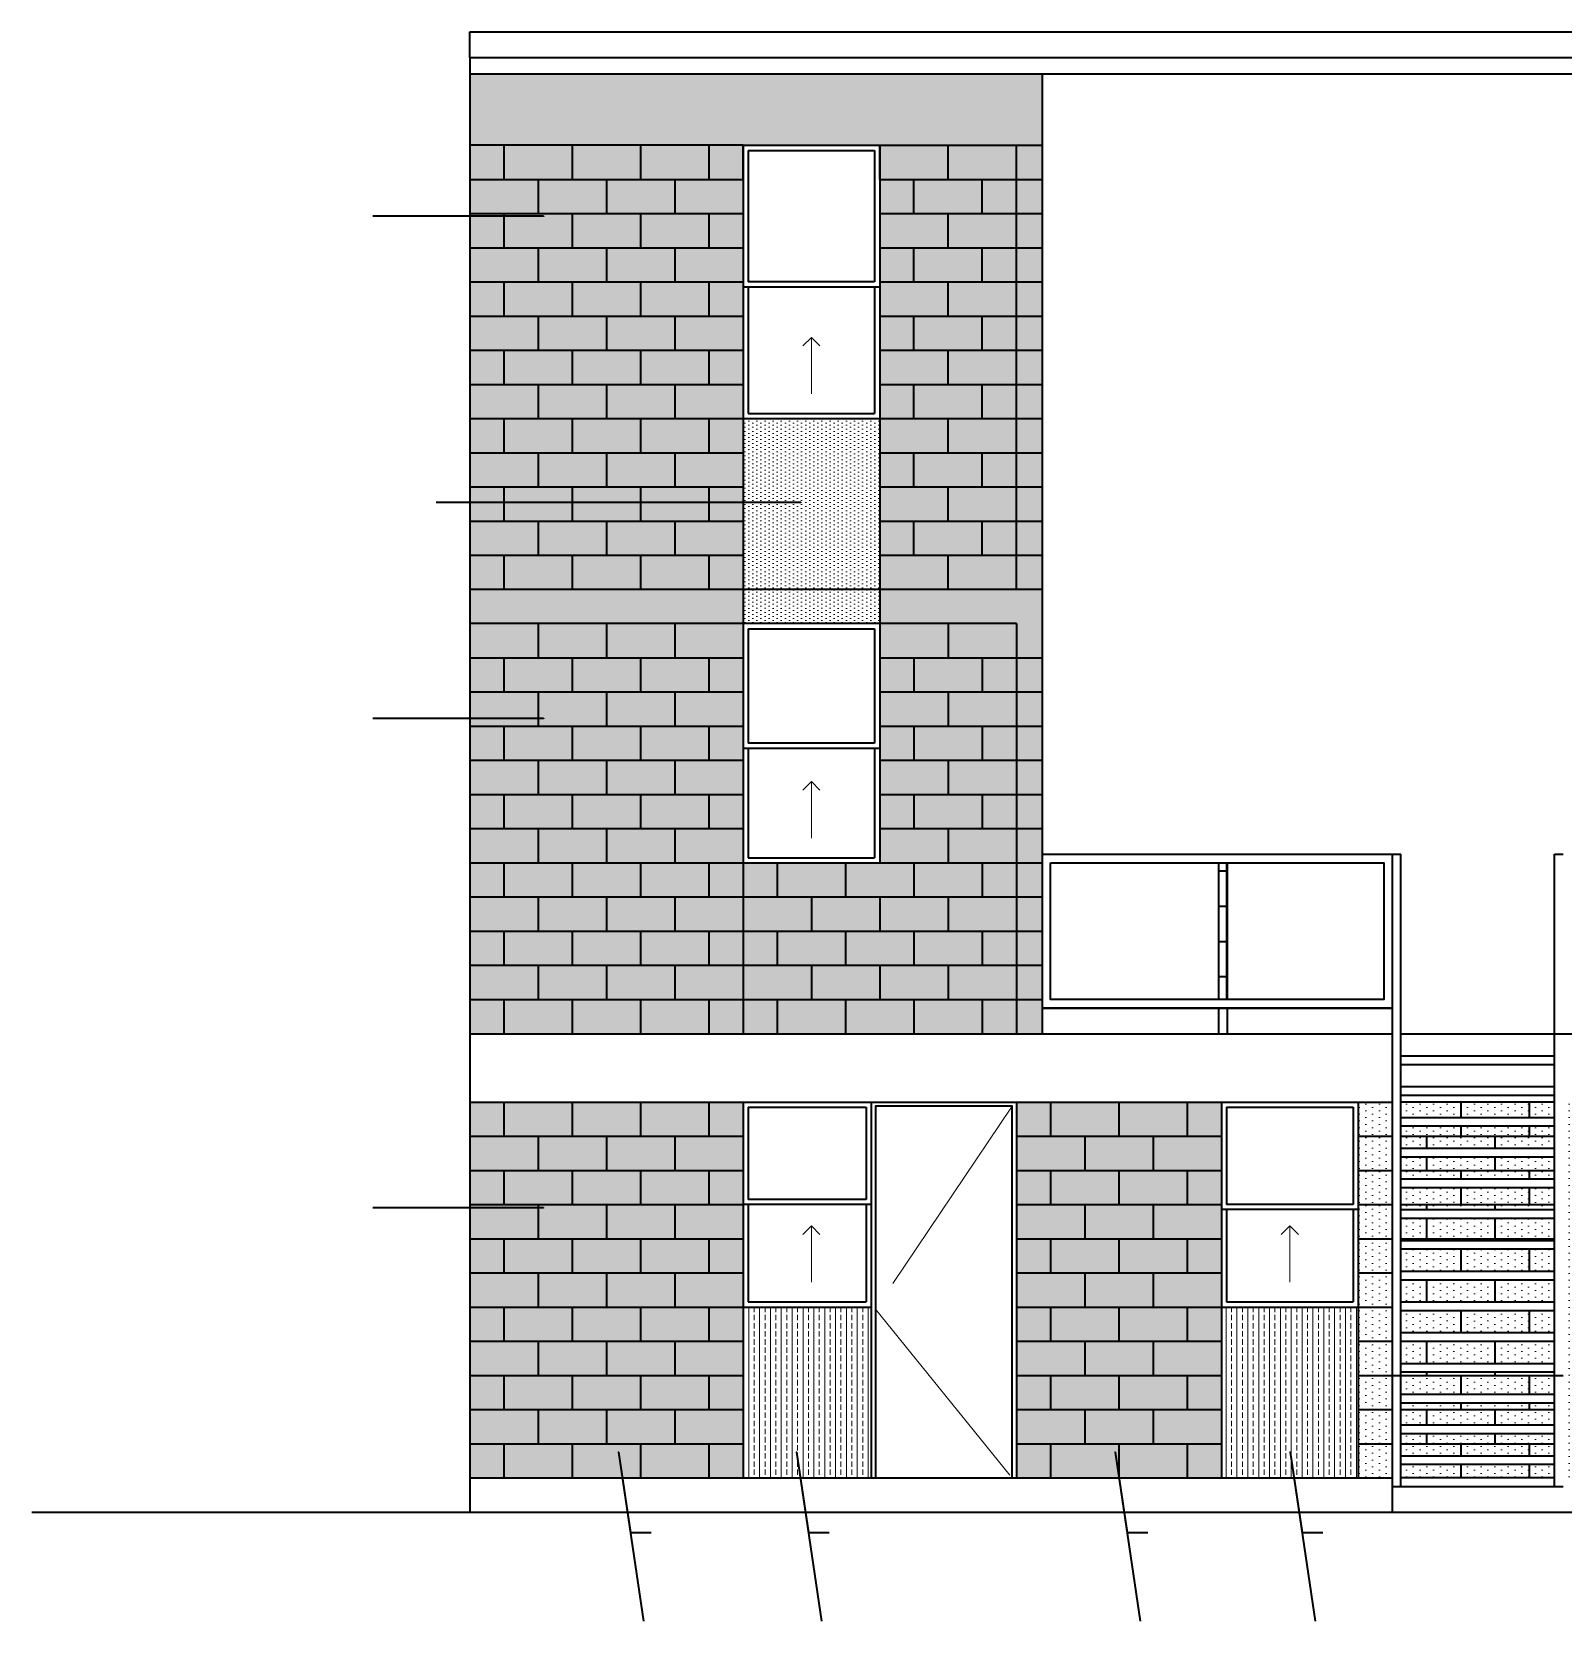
# Model space of a CAD drawing. Header units: metres. Extents: x -255 to -21, y -639 to -244.
# Drawn here: x -46.11 to -37.14, y -287.84 to -278.54 of the extents above; entities that cross this region are included whole.
import ezdxf

# ---------------------------------------------------------------- set-up
doc = ezdxf.new("R2010")
doc.units = ezdxf.units.M
doc.header["$LTSCALE"] = 5
doc.header["$MEASUREMENT"] = 0
doc.linetypes.add('HIDDEN', pattern=[0.375, 0.25, -0.125])
doc.layers.get('0').update_dxf_attribs({"color": 30})
for name, color, linetype, lineweight in [('A-ANNO-NOTE', 7, 'Continuous', 35), ('A-ELEV-MBE1', 7, 'Continuous', 35), ('A-ELEV-MBE2', 4, 'Continuous', 25), ('A-ELEV-OVHD', 3, 'HIDDEN', 18), ('A-ELEV-PATT', 8, 'Continuous', 18), ('A-SECT-MCUT', 7, 'Continuous', 35)]:
    doc.layers.add(name, color=color, linetype=linetype, lineweight=lineweight)
doc.styles.add('E-ROMANS', font='romans.shx', dxfattribs={"width": 0.8})
doc.dimstyles.new('E-0200_TICK_12', dxfattribs={"dimscale": 0.001, "dimtxt": 240, "dimasz": 240, "dimexe": 120, "dimexo": 80, "dimgap": 120, "dimtad": 0, "dimzin": 0, "dimdsep": 46, "dimtxsty": 'E-ROMANS', "dimblk": 'OBLIQUE', "dimcen": 120, "dimclrd": 256, "dimclre": 256, "dimclrt": 256, "dimadec": 0, "dimazin": 0, "dimtfac": 1, "dimtmove": 1, "dimatfit": 3, "dimldrblk": 'OPEN90', "dimfxl": 1, "dimtfill": 1, "dimtolj": 1, "dimtzin": 0, "dimlwd": -1, "dimarcsym": 0})
pattern_1 = [(90, (0, 0), (-0.0396875, 0.01984375), [0, -0.0396875])]
pattern_2 = [(90, (0, 0), (-0.0635, 4e-18), []), (90, (-0.03175, 2e-18), (-0.0635, 4e-18), [0.03175, -0.015875])]

# ---------------------------------------------------------------- blocks, each defined once
blk = doc.blocks.new('_Oblique')
at = {"color": 0, "linetype": 'ByBlock', "lineweight": -2}
blk.add_line((-0.5, -0.5), (0.5, 0.5), dxfattribs=at)

msp = doc.modelspace()

# ---------------------------------------------------------------- hatches: boundary and pattern name
at = {"layer": 'A-ELEV-MBE1'}
h = msp.add_hatch(dxfattribs=at)
h.set_pattern_fill('GRATE', color=256, scale=0.065, angle=90, style=0)
h.set_pattern_definition([(90, (29.24899, 15.17211), (-0.05159375, 3e-18), []), (180, (29.24899, 15.1721), (-3e-17, -0.206375), [])])
h.paths.add_polyline_path([(-40.1433, -283.4055), (-40.1433, -284.2055), (-39.1107, -284.2055), (-39.1107, -283.4055)])
h.paths.add_polyline_path([(-40.1433, -283.4055), (-40.1433, -284.2055), (-39.1607, -284.2055), (-39.1607, -283.4055)], flags=17)
at = {"layer": 'A-ELEV-PATT'}
h = msp.add_hatch(dxfattribs=at)
h.set_pattern_fill('DOTS,_O', color=256, scale=0.025, angle=90)
h.set_pattern_definition(pattern_1)
h.paths.add_polyline_path([(-40.1933, -278.7898), (-43.5433, -278.7898), (-43.5433, -284.4056), (-40.1933, -284.4056)])
h.paths.add_polyline_path([(-41.9433, -279.2056), (-41.1433, -279.2056), (-41.1433, -283.4056), (-41.9433, -283.4056)], flags=16)
h = msp.add_hatch(dxfattribs=at)
h.set_pattern_fill('DOTS,_O', color=256, scale=0.015, angle=90)
h.set_pattern_definition([(90, (0, 0), (-0.0238125, 0.01190625), [0, -0.0238125])])
h.paths.add_polyline_path([(-41.9433, -282.0056), (-41.1433, -282.0056), (-41.1433, -280.8056), (-41.9433, -280.8056)])
h = msp.add_hatch(dxfattribs=at)
h.set_pattern_fill('DOTS,_O', color=256, scale=0.025, angle=90)
h.set_pattern_definition(pattern_1)
h.paths.add_polyline_path([(-43.5433, -287.0056), (-41.9433, -287.0056), (-41.9433, -284.8056), (-43.5433, -284.8056)])
h.paths.add_polyline_path([(-40.3433, -287.0056), (-39.1433, -287.0056), (-39.1433, -284.8056), (-39.1474, -284.8056), (-40.3433, -284.8056)])
h = msp.add_hatch(dxfattribs=at)
h.set_pattern_fill('DOTS,_O', color=256, scale=0.025, angle=90)
h.set_pattern_definition(pattern_1)
h.paths.add_polyline_path([(-38.1433, -284.8056), (-38.3433, -284.8056), (-38.3433, -287.0056), (-38.1433, -287.0056)])
h.paths.add_polyline_path([(-37.1933, -284.8056), (-38.0933, -284.8056), (-38.0933, -284.8956), (-37.1933, -284.8956)])
h.paths.add_polyline_path([(-37.1933, -284.9456), (-38.0933, -284.9456), (-38.0933, -285.0756), (-37.1933, -285.0756)])
h.paths.add_polyline_path([(-37.1933, -285.1256), (-38.0933, -285.1256), (-38.0933, -285.2556), (-37.1933, -285.2556)])
h.paths.add_polyline_path([(-37.1933, -285.3056), (-38.0933, -285.3056), (-38.0933, -285.4356), (-37.1933, -285.4356)])
h.paths.add_polyline_path([(-37.1933, -285.4856), (-38.0933, -285.4856), (-38.0933, -285.6156), (-37.1933, -285.6156)])
h.paths.add_polyline_path([(-37.1933, -285.6656), (-38.0933, -285.6656), (-38.0933, -285.7956), (-37.1933, -285.7956)])
h.paths.add_polyline_path([(-37.1933, -285.8456), (-38.0933, -285.8456), (-38.0933, -285.9756), (-37.1933, -285.9756)])
h.paths.add_polyline_path([(-37.1933, -286.0256), (-38.0933, -286.0256), (-38.0933, -286.1556), (-37.1933, -286.1556)])
h.paths.add_polyline_path([(-37.1933, -286.2056), (-38.0933, -286.2056), (-38.0933, -286.3356), (-37.1933, -286.3356)])
h.paths.add_polyline_path([(-37.1933, -286.3856), (-38.0933, -286.3856), (-38.0933, -286.5156), (-37.1933, -286.5156)])
h.paths.add_polyline_path([(-37.1933, -286.5656), (-38.0933, -286.5656), (-38.0933, -286.6956), (-37.1933, -286.6956)])
h.paths.add_polyline_path([(-37.1933, -286.7456), (-38.0933, -286.7456), (-38.0933, -286.8756), (-37.1933, -286.8756)])
h.paths.add_polyline_path([(-37.1933, -286.9256), (-38.0933, -286.9256), (-38.0933, -287.0056), (-37.1933, -287.0056)])
h.paths.add_polyline_path([(-35.5433, -284.8056), (-37.1433, -284.8056), (-37.1433, -287.0056), (-35.5433, -287.0056)])
h = msp.add_hatch(dxfattribs=at)
h.set_pattern_fill('BRASS,_O', color=256, scale=0.01, angle=90)
h.set_pattern_definition(pattern_2)
h.paths.add_polyline_path([(-41.1933, -286.0056), (-41.9433, -286.0056), (-41.9433, -287.0056), (-41.1933, -287.0056)])
h = msp.add_hatch(dxfattribs=at)
h.set_pattern_fill('BRASS,_O', color=256, scale=0.01, angle=90)
h.set_pattern_definition(pattern_2)
h.paths.add_polyline_path([(-38.3433, -286.0056), (-39.1433, -286.0056), (-39.1433, -287.0056), (-38.3433, -287.0056)])

# ---------------------------------------------------------------- linework, layer by layer
at = {"layer": 'A-ELEV-MBE1'}
for p, q in [((-43.5433, -278.5417), (-24.1933, -278.5417)), ((-43.5433, -278.6928), (-43.5433, -278.5417)), ((-43.5433, -278.6928), (-43.5433, -287.0056)), ((-43.5433, -278.6928), (-24.1933, -278.6928)), ((-24.1933, -278.7898), (-43.5433, -278.7898)), ((-40.1933, -278.7898), (-40.1933, -284.4056)), ((-41.9433, -279.2056), (-43.5433, -279.2056)), ((-43.3433, -279.2056), (-43.3433, -279.4056)), ((-42.9433, -279.2056), (-42.9433, -279.4056)), ((-42.5433, -279.2056), (-42.5433, -279.4056)), ((-42.1433, -279.2056), (-42.1433, -279.4056)), ((-41.9433, -279.2056), (-41.9433, -282.0056)), ((-41.9433, -279.2056), (-41.1433, -279.2056)), ((-41.9433, -279.4056), (-41.9433, -279.2056)), ((-41.9133, -279.2356), (-41.1733, -279.2356)), ((-41.9133, -279.2356), (-41.9133, -280.0056)), ((-41.1733, -279.2356), (-41.1733, -280.0056)), ((-41.1433, -279.2056), (-41.1433, -282.0056)), ((-41.1433, -279.4056), (-41.1433, -279.2056)), ((-41.1433, -279.2056), (-40.1933, -279.2056)), ((-40.7433, -279.4056), (-40.7433, -279.2056)), ((-40.3433, -281.8056), (-40.3433, -279.2056)), ((-43.5433, -279.4056), (-41.9433, -279.4056)), ((-43.1433, -279.4056), (-43.1433, -279.6056)), ((-42.7433, -279.4056), (-42.7433, -279.6056)), ((-42.3433, -279.4056), (-42.3433, -279.6056)), ((-41.1433, -279.4056), (-40.1933, -279.4056)), ((-40.9432, -279.6056), (-40.9432, -279.4056)), ((-40.5432, -279.6056), (-40.5432, -279.4056)), ((-43.5433, -279.6056), (-41.9433, -279.6056)), ((-43.3433, -279.6056), (-43.3433, -279.8056)), ((-42.9433, -279.6056), (-42.9433, -279.8056)), ((-42.5433, -279.6056), (-42.5433, -279.8056)), ((-42.1433, -279.6056), (-42.1433, -279.8056)), ((-41.1433, -279.6056), (-40.3433, -279.6056)), ((-40.7433, -279.8056), (-40.7433, -279.6056)), ((-40.3433, -279.6056), (-40.1933, -279.6056)), ((-43.5433, -279.8056), (-41.9433, -279.8056)), ((-43.1433, -279.8056), (-43.1433, -280.0056)), ((-42.7433, -279.8056), (-42.7433, -280.0056)), ((-42.3433, -279.8056), (-42.3433, -280.0056)), ((-41.1433, -279.8056), (-40.3433, -279.8056)), ((-40.9432, -280.0056), (-40.9432, -279.8056)), ((-40.5432, -280.0056), (-40.5432, -279.8056)), ((-40.3433, -279.8056), (-40.1933, -279.8056)), ((-43.5433, -280.0056), (-41.9433, -280.0056)), ((-43.3433, -280.0056), (-43.3433, -280.2056)), ((-42.9433, -280.0056), (-42.9433, -280.2056)), ((-42.5433, -280.0056), (-42.5433, -280.2056)), ((-42.1433, -280.0056), (-42.1433, -280.2056)), ((-41.1433, -280.0056), (-40.3433, -280.0056)), ((-40.7433, -280.2056), (-40.7433, -280.0056)), ((-40.3433, -280.0056), (-40.1933, -280.0056)), ((-41.9133, -280.0356), (-41.9133, -280.7756)), ((-41.1733, -280.0356), (-41.1733, -280.7756)), ((-43.5433, -280.2056), (-41.9433, -280.2056)), ((-43.1433, -280.2056), (-43.1433, -280.4056)), ((-42.7433, -280.2056), (-42.7433, -280.4056)), ((-42.3433, -280.2056), (-42.3433, -280.4056)), ((-41.1433, -280.2056), (-40.3433, -280.2056)), ((-40.9432, -280.4056), (-40.9432, -280.2056)), ((-40.5432, -280.4056), (-40.5432, -280.2056)), ((-40.3433, -280.2056), (-40.1933, -280.2056)), ((-43.5433, -280.4056), (-41.9433, -280.4056)), ((-43.3433, -280.4056), (-43.3433, -280.6056)), ((-42.9433, -280.4056), (-42.9433, -280.6056)), ((-42.5433, -280.4056), (-42.5433, -280.6056)), ((-42.1433, -280.4056), (-42.1433, -280.6056)), ((-41.1433, -280.4056), (-40.3433, -280.4056)), ((-40.7433, -280.6056), (-40.7433, -280.4056)), ((-40.3433, -280.4056), (-40.1933, -280.4056)), ((-43.5433, -280.6056), (-41.9433, -280.6056)), ((-43.1433, -280.6056), (-43.1433, -280.8056)), ((-42.7433, -280.6056), (-42.7433, -280.8056)), ((-42.3433, -280.6056), (-42.3433, -280.8056)), ((-41.1433, -280.6056), (-40.3433, -280.6056)), ((-40.9432, -280.8056), (-40.9432, -280.6056)), ((-40.5432, -280.8056), (-40.5432, -280.6056)), ((-40.3433, -280.6056), (-40.1933, -280.6056)), ((-43.5433, -280.8056), (-41.9433, -280.8056)), ((-43.3433, -280.8056), (-43.3433, -281.0056)), ((-42.9433, -280.8056), (-42.9433, -281.0056)), ((-42.5433, -280.8056), (-42.5433, -281.0056)), ((-42.1433, -280.8056), (-42.1433, -281.0056)), ((-41.9433, -280.8056), (-41.1433, -280.8056)), ((-41.9133, -280.7756), (-41.1733, -280.7756)), ((-41.1433, -280.8056), (-40.3433, -280.8056)), ((-40.7433, -281.0056), (-40.7433, -280.8056)), ((-40.3433, -280.8056), (-40.1933, -280.8056)), ((-43.5433, -281.0056), (-41.9433, -281.0056)), ((-43.1433, -281.0056), (-43.1433, -281.2056)), ((-42.7433, -281.0056), (-42.7433, -281.2056)), ((-42.3433, -281.0056), (-42.3433, -281.2056)), ((-41.1433, -281.0056), (-40.3433, -281.0056)), ((-40.9432, -281.2056), (-40.9432, -281.0056)), ((-40.5432, -281.2056), (-40.5432, -281.0056)), ((-40.3433, -281.0056), (-40.1933, -281.0056)), ((-43.5433, -281.2056), (-41.9433, -281.2056)), ((-43.3433, -281.2056), (-43.3433, -281.4056)), ((-42.9433, -281.2056), (-42.9433, -281.4056)), ((-42.5433, -281.2056), (-42.5433, -281.4056)), ((-42.1433, -281.2056), (-42.1433, -281.4056)), ((-41.1433, -281.2056), (-40.3433, -281.2056)), ((-40.7433, -281.4056), (-40.7433, -281.2056)), ((-40.3433, -281.2056), (-40.1933, -281.2056)), ((-43.5433, -281.4056), (-41.9433, -281.4056)), ((-43.1433, -281.4056), (-43.1433, -281.6056)), ((-42.7433, -281.4056), (-42.7433, -281.6056)), ((-42.3433, -281.4056), (-42.3433, -281.6056)), ((-41.1433, -281.4056), (-40.3433, -281.4056)), ((-40.9432, -281.6056), (-40.9432, -281.4056)), ((-40.5432, -281.6056), (-40.5432, -281.4056)), ((-40.3433, -281.4056), (-40.1933, -281.4056)), ((-43.5433, -281.6056), (-41.9433, -281.6056)), ((-43.3433, -281.6056), (-43.3433, -281.8056)), ((-42.9433, -281.6056), (-42.9433, -281.8056)), ((-42.5433, -281.6056), (-42.5433, -281.8056)), ((-42.1433, -281.6056), (-42.1433, -281.8056)), ((-41.1433, -281.6056), (-40.3433, -281.6056)), ((-40.7433, -281.8056), (-40.7433, -281.6056)), ((-40.3433, -281.6056), (-40.1933, -281.6056)), ((-40.1933, -281.8056), (-43.5433, -281.8056)), ((-40.3433, -282.0056), (-43.5433, -282.0056)), ((-43.1433, -282.0056), (-43.1433, -282.2056)), ((-42.7433, -282.0056), (-42.7433, -282.2056)), ((-42.3433, -282.0056), (-42.3433, -282.2056)), ((-41.9433, -282.0056), (-41.9433, -283.4056)), ((-41.1433, -282.0056), (-41.9433, -282.0056)), ((-41.9133, -282.0356), (-41.1733, -282.0356)), ((-41.9133, -282.0356), (-41.9133, -282.7056)), ((-41.1733, -282.0356), (-41.1733, -282.7056)), ((-41.1433, -282.0056), (-41.1433, -283.4056)), ((-40.7433, -282.0056), (-40.7433, -282.2056)), ((-40.3433, -282.0056), (-40.3433, -282.2056)), ((-43.5433, -282.2056), (-41.9433, -282.2056)), ((-43.3433, -282.2056), (-43.3433, -282.4056)), ((-42.9433, -282.2056), (-42.9433, -282.4056)), ((-42.5433, -282.2056), (-42.5433, -282.4056)), ((-42.1433, -282.2056), (-42.1433, -282.4056)), ((-41.1433, -282.2056), (-40.3433, -282.2056)), ((-40.9432, -282.2056), (-40.9432, -282.4056)), ((-40.5432, -282.2056), (-40.5432, -282.4056)), ((-40.3433, -282.2056), (-40.1933, -282.2056)), ((-40.3433, -282.2056), (-40.3433, -284.4056)), ((-43.5433, -282.4056), (-41.9433, -282.4056)), ((-43.1433, -282.4056), (-43.1433, -282.6056)), ((-42.7433, -282.4056), (-42.7433, -282.6056)), ((-42.3433, -282.4056), (-42.3433, -282.6056)), ((-41.1433, -282.4056), (-40.3433, -282.4056)), ((-40.7433, -282.4056), (-40.7433, -282.6056)), ((-40.3433, -282.4056), (-40.1933, -282.4056)), ((-43.5433, -282.6056), (-41.9433, -282.6056)), ((-43.3433, -282.6056), (-43.3433, -282.8056)), ((-42.9433, -282.6056), (-42.9433, -282.8056)), ((-42.5433, -282.6056), (-42.5433, -282.8056)), ((-42.1433, -282.6056), (-42.1433, -282.8056)), ((-41.1433, -282.6056), (-40.3433, -282.6056)), ((-40.9432, -282.6056), (-40.9432, -282.8056)), ((-40.5432, -282.6056), (-40.5432, -282.8056)), ((-40.3433, -282.6056), (-40.1933, -282.6056)), ((-41.9133, -282.7356), (-41.9133, -283.3756)), ((-41.1733, -282.7356), (-41.1733, -283.3756)), ((-43.5433, -282.8056), (-41.9433, -282.8056)), ((-43.1433, -282.8056), (-43.1433, -283.0056)), ((-42.7433, -282.8056), (-42.7433, -283.0056)), ((-42.3433, -282.8056), (-42.3433, -283.0056)), ((-41.1433, -282.8056), (-40.3433, -282.8056)), ((-40.7433, -282.8056), (-40.7433, -283.0056)), ((-40.3433, -282.8056), (-40.1933, -282.8056)), ((-43.5433, -283.0056), (-41.9433, -283.0056)), ((-43.3433, -283.0056), (-43.3433, -283.2056)), ((-42.9433, -283.0056), (-42.9433, -283.2056)), ((-42.5433, -283.0056), (-42.5433, -283.2056)), ((-42.1433, -283.0056), (-42.1433, -283.2056)), ((-41.1433, -283.0056), (-40.3433, -283.0056)), ((-40.9432, -283.0056), (-40.9432, -283.2056)), ((-40.5432, -283.0056), (-40.5432, -283.2056)), ((-40.3433, -283.0056), (-40.1933, -283.0056)), ((-43.5433, -283.2056), (-41.9433, -283.2056)), ((-43.1433, -283.2056), (-43.1433, -283.4056)), ((-42.7433, -283.2056), (-42.7433, -283.4056)), ((-42.3433, -283.2056), (-42.3433, -283.4056)), ((-41.1433, -283.2056), (-40.3433, -283.2056)), ((-40.7433, -283.2056), (-40.7433, -283.4056)), ((-40.3433, -283.2056), (-40.1933, -283.2056)), ((-40.1933, -283.3555), (-38.1433, -283.3556)), ((-38.1433, -283.3556), (-38.0933, -283.3556)), ((-37.1933, -283.3556), (-37.1433, -283.3556)), ((-43.5433, -283.4056), (-41.9433, -283.4056)), ((-43.3433, -283.4056), (-43.3433, -283.6056)), ((-42.9433, -283.4056), (-42.9433, -283.6056)), ((-42.5433, -283.4056), (-42.5433, -283.6056)), ((-42.1433, -283.4056), (-42.1433, -283.6056)), ((-41.9433, -283.4056), (-41.1433, -283.4056)), ((-41.9433, -283.4056), (-41.9433, -284.4056)), ((-41.9133, -283.3756), (-41.1733, -283.3756)), ((-41.7432, -283.4056), (-41.7432, -283.6056)), ((-41.3432, -283.4056), (-41.3432, -283.6056)), ((-41.1433, -283.4056), (-40.3433, -283.4056)), ((-40.9432, -283.4056), (-40.9432, -283.6056)), ((-40.5432, -283.4056), (-40.5432, -283.6056)), ((-40.3433, -283.4056), (-40.1933, -283.4056)), ((-38.0933, -283.4439), (-38.0933, -283.4373)), ((-43.5433, -283.6056), (-41.9433, -283.6056)), ((-43.1433, -283.6056), (-43.1433, -283.8056)), ((-42.7433, -283.6056), (-42.7433, -283.8056)), ((-42.3433, -283.6056), (-42.3433, -283.8056)), ((-41.9433, -283.6056), (-40.3433, -283.6056)), ((-41.5433, -283.6056), (-41.5433, -283.8056)), ((-41.1433, -283.6056), (-41.1433, -283.8056)), ((-40.7433, -283.6056), (-40.7433, -283.8056)), ((-40.3433, -283.6056), (-40.1933, -283.6056)), ((-43.5433, -283.8056), (-41.9433, -283.8056)), ((-43.3433, -283.8056), (-43.3433, -284.0056)), ((-42.9433, -283.8056), (-42.9433, -284.0056)), ((-42.5433, -283.8056), (-42.5433, -284.0056)), ((-42.1433, -283.8056), (-42.1433, -284.0056)), ((-41.9433, -283.8056), (-40.3433, -283.8056)), ((-41.7432, -283.8056), (-41.7432, -284.0056)), ((-41.3432, -283.8056), (-41.3432, -284.0056)), ((-40.9432, -283.8056), (-40.9432, -284.0056)), ((-40.5432, -283.8056), (-40.5432, -284.0056)), ((-40.3433, -283.8056), (-40.1933, -283.8056)), ((-43.5433, -284.0056), (-41.9433, -284.0056)), ((-43.1433, -284.0056), (-43.1433, -284.2056)), ((-42.7433, -284.0056), (-42.7433, -284.2056)), ((-42.3433, -284.0056), (-42.3433, -284.2056)), ((-41.9433, -284.0056), (-40.3433, -284.0056)), ((-41.5433, -284.0056), (-41.5433, -284.2056)), ((-41.1433, -284.0056), (-41.1433, -284.2056)), ((-40.7433, -284.0056), (-40.7433, -284.2056)), ((-40.3433, -284.0056), (-40.1933, -284.0056)), ((-43.5433, -284.2056), (-41.9433, -284.2056)), ((-43.3433, -284.2056), (-43.3433, -284.4056)), ((-42.9433, -284.2056), (-42.9433, -284.4056)), ((-42.5433, -284.2056), (-42.5433, -284.4056)), ((-42.1433, -284.2056), (-42.1433, -284.4056)), ((-41.9433, -284.2056), (-40.3433, -284.2056)), ((-41.7432, -284.2056), (-41.7432, -284.4056)), ((-41.3432, -284.2056), (-41.3432, -284.4056)), ((-40.9432, -284.2056), (-40.9432, -284.4056)), ((-40.5432, -284.2056), (-40.5432, -284.4056)), ((-40.3433, -284.2056), (-40.1933, -284.2056)), ((-40.1933, -284.2555), (-38.1433, -284.2555)), ((-38.1433, -284.2555), (-40.1933, -284.2555)), ((-43.5433, -284.4056), (-38.1433, -284.4056)), ((-38.0933, -284.4056), (-37.1933, -284.4056)), ((-37.1933, -284.4056), (-30.7433, -284.4056)), ((-38.0933, -284.5356), (-37.1933, -284.5356)), ((-38.0933, -284.5856), (-37.1933, -284.5856)), ((-38.0933, -284.7156), (-37.1933, -284.7156)), ((-43.5433, -284.8056), (-38.1433, -284.8056)), ((-43.3433, -284.8056), (-43.3433, -285.0056)), ((-42.9433, -284.8056), (-42.9433, -285.0056)), ((-42.5433, -284.8056), (-42.5433, -285.0056)), ((-42.1433, -284.8056), (-42.1433, -285.0056)), ((-41.9433, -284.8056), (-41.9433, -287.0056)), ((-41.9133, -284.8356), (-41.2233, -284.8356)), ((-41.9133, -284.8356), (-41.9133, -285.3756)), ((-41.2233, -284.8356), (-41.2233, -285.3756)), ((-41.1933, -284.8056), (-41.1933, -287.0056)), ((-40.3433, -284.8056), (-40.3433, -287.0056)), ((-40.1433, -284.8056), (-40.1433, -285.0056)), ((-39.7433, -284.8056), (-39.7433, -285.0056)), ((-39.3433, -284.8056), (-39.3433, -285.0056)), ((-39.1474, -284.8056), (-38.3474, -284.8056)), ((-39.1433, -284.8056), (-39.1433, -287.0056)), ((-39.1133, -284.8356), (-38.3733, -284.8356)), ((-39.1133, -284.8356), (-39.1133, -285.4056)), ((-38.3733, -284.8356), (-38.3733, -285.4056)), ((-38.3433, -284.8056), (-38.3433, -287.0056)), ((-38.0933, -284.7656), (-37.1933, -284.7656)), ((-37.1933, -284.8056), (-38.0933, -284.8056)), ((-37.7433, -284.8056), (-37.7433, -284.8956)), ((-37.3433, -284.8056), (-37.3433, -284.8956)), ((-38.0933, -284.8956), (-37.1933, -284.8956)), ((-43.5433, -285.0056), (-41.9433, -285.0056)), ((-43.1433, -285.0056), (-43.1433, -285.2056)), ((-42.7433, -285.0056), (-42.7433, -285.2056)), ((-42.3433, -285.0056), (-42.3433, -285.2056)), ((-40.3433, -285.0056), (-39.1433, -285.0056)), ((-39.9433, -285.0056), (-39.9433, -285.2056)), ((-39.5433, -285.0056), (-39.5433, -285.2056)), ((-38.3433, -285.0056), (-38.1433, -285.0056)), ((-38.0933, -284.9456), (-37.1933, -284.9456)), ((-38.0933, -285.0056), (-37.1933, -285.0056)), ((-37.9433, -285.0056), (-37.9433, -285.0756)), ((-37.7433, -284.9456), (-37.7433, -285.0056)), ((-37.5433, -285.0056), (-37.5433, -285.0756)), ((-37.3433, -284.9456), (-37.3433, -285.0056)), ((-38.0933, -285.0756), (-37.1933, -285.0756)), ((-38.0933, -285.1256), (-37.1933, -285.1256)), ((-37.9433, -285.1256), (-37.9433, -285.2056)), ((-37.5433, -285.1256), (-37.5433, -285.2056)), ((-43.5433, -285.2056), (-41.9433, -285.2056)), ((-43.3433, -285.2056), (-43.3433, -285.4056)), ((-42.9433, -285.2056), (-42.9433, -285.4056)), ((-42.5433, -285.2056), (-42.5433, -285.4056)), ((-42.1433, -285.2056), (-42.1433, -285.4056)), ((-40.3433, -285.2056), (-39.1433, -285.2056)), ((-40.1433, -285.2056), (-40.1433, -285.4056)), ((-39.7433, -285.2056), (-39.7433, -285.4056)), ((-39.3433, -285.2056), (-39.3433, -285.4056)), ((-38.3433, -285.2056), (-38.1433, -285.2056)), ((-38.0933, -285.2056), (-37.1933, -285.2056)), ((-37.7433, -285.2056), (-37.7433, -285.2556)), ((-37.3433, -285.2056), (-37.3433, -285.2556)), ((-38.0933, -285.2556), (-37.1933, -285.2556)), ((-38.0933, -285.3056), (-37.1933, -285.3056)), ((-37.7433, -285.3056), (-37.7433, -285.4056)), ((-37.3433, -285.3056), (-37.3433, -285.4056)), ((-43.5433, -285.4056), (-41.9433, -285.4056)), ((-43.1433, -285.4056), (-43.1433, -285.6056)), ((-42.7433, -285.4056), (-42.7433, -285.6056)), ((-42.3433, -285.4056), (-42.3433, -285.6056)), ((-41.9133, -285.4056), (-41.9133, -285.9756)), ((-41.2233, -285.4056), (-41.2233, -285.9756)), ((-40.3433, -285.4056), (-39.1433, -285.4056)), ((-39.9433, -285.4056), (-39.9433, -285.6056)), ((-39.5433, -285.4056), (-39.5433, -285.6056)), ((-38.3433, -285.4056), (-38.1433, -285.4056)), ((-38.0933, -285.4056), (-37.1933, -285.4056)), ((-37.9433, -285.4056), (-37.9433, -285.4356)), ((-37.5433, -285.4056), (-37.5433, -285.4356)), ((-39.1133, -285.4356), (-39.1133, -285.9756)), ((-38.3733, -285.4356), (-38.3733, -285.9756)), ((-38.0933, -285.4356), (-37.1933, -285.4356)), ((-38.0933, -285.4856), (-37.1933, -285.4856)), ((-37.9433, -285.4856), (-37.9433, -285.6056)), ((-37.5433, -285.4856), (-37.5433, -285.6056)), ((-43.5433, -285.6056), (-41.9433, -285.6056)), ((-43.3433, -285.6056), (-43.3433, -285.8056)), ((-42.9433, -285.6056), (-42.9433, -285.8056)), ((-42.5433, -285.6056), (-42.5433, -285.8056)), ((-42.1433, -285.6056), (-42.1433, -285.8056)), ((-40.3433, -285.6056), (-39.1433, -285.6056)), ((-40.1433, -285.6056), (-40.1433, -285.8056)), ((-39.7433, -285.6056), (-39.7433, -285.8056)), ((-39.3433, -285.6056), (-39.3433, -285.8056)), ((-38.3433, -285.6056), (-38.1433, -285.6056)), ((-38.0933, -285.6056), (-37.1933, -285.6056)), ((-38.0933, -285.6156), (-37.1933, -285.6156)), ((-38.0933, -285.6656), (-37.1933, -285.6656)), ((-37.7433, -285.6056), (-37.7433, -285.6156)), ((-37.7433, -285.6656), (-37.7433, -285.7956)), ((-37.3433, -285.6056), (-37.3433, -285.6156)), ((-37.3433, -285.6656), (-37.3433, -285.7956)), ((-43.5433, -285.8056), (-41.9433, -285.8056)), ((-43.1433, -285.8056), (-43.1433, -286.0056)), ((-42.7433, -285.8056), (-42.7433, -286.0056)), ((-42.3433, -285.8056), (-42.3433, -286.0056)), ((-40.3433, -285.8056), (-39.1433, -285.8056)), ((-39.9433, -285.8056), (-39.9433, -286.0056)), ((-39.5433, -285.8056), (-39.5433, -286.0056)), ((-38.3433, -285.8056), (-38.1433, -285.8056)), ((-38.0933, -285.7956), (-37.1933, -285.7956)), ((-38.0933, -285.8456), (-37.1933, -285.8456)), ((-37.9433, -285.8456), (-37.9433, -285.9756)), ((-37.5433, -285.8456), (-37.5433, -285.9756)), ((-43.5433, -286.0056), (-41.9433, -286.0056)), ((-43.3433, -286.0056), (-43.3433, -286.2056)), ((-42.9433, -286.0056), (-42.9433, -286.2056)), ((-42.5433, -286.0056), (-42.5433, -286.2056)), ((-42.1433, -286.0056), (-42.1433, -286.2056)), ((-41.9433, -286.0056), (-41.1933, -286.0056)), ((-41.9133, -285.9756), (-41.2233, -285.9756)), ((-40.3433, -286.0056), (-39.1433, -286.0056)), ((-40.1433, -286.0056), (-40.1433, -286.2056)), ((-39.7433, -286.0056), (-39.7433, -286.2056)), ((-39.3433, -286.0056), (-39.3433, -286.2056)), ((-39.1433, -286.0056), (-38.3433, -286.0056)), ((-39.1133, -285.9756), (-38.3733, -285.9756)), ((-38.3433, -286.0056), (-38.1433, -286.0056)), ((-38.0933, -285.9756), (-37.1933, -285.9756)), ((-38.0933, -286.0256), (-37.1933, -286.0256)), ((-37.7433, -286.0256), (-37.7433, -286.1556)), ((-37.3433, -286.0256), (-37.3433, -286.1556)), ((-43.5433, -286.2056), (-41.9433, -286.2056)), ((-43.1433, -286.2056), (-43.1433, -286.4056)), ((-42.7433, -286.2056), (-42.7433, -286.4056)), ((-42.3433, -286.2056), (-42.3433, -286.4056)), ((-40.3433, -286.2056), (-39.1433, -286.2056)), ((-39.9433, -286.2056), (-39.9433, -286.4056)), ((-39.5433, -286.2056), (-39.5433, -286.4056)), ((-38.3433, -286.2056), (-38.1433, -286.2056)), ((-38.0933, -286.1556), (-37.1933, -286.1556)), ((-38.0933, -286.2056), (-37.1933, -286.2056)), ((-37.9433, -286.2056), (-37.9433, -286.3356)), ((-37.5433, -286.2056), (-37.5433, -286.3356)), ((-38.0933, -286.3356), (-37.1933, -286.3356)), ((-43.5433, -286.4056), (-41.9433, -286.4056)), ((-43.3433, -286.4056), (-43.3433, -286.6056)), ((-42.9433, -286.4056), (-42.9433, -286.6056)), ((-42.5433, -286.4056), (-42.5433, -286.6056)), ((-42.1433, -286.4056), (-42.1433, -286.6056)), ((-40.3433, -286.4056), (-39.1433, -286.4056)), ((-40.1433, -286.4056), (-40.1433, -286.6056)), ((-39.7433, -286.4056), (-39.7433, -286.6056)), ((-39.3433, -286.4056), (-39.3433, -286.6056)), ((-38.3433, -286.4056), (-37.1433, -286.4056)), ((-38.0933, -286.3856), (-37.1933, -286.3856)), ((-37.9433, -286.3856), (-37.9433, -286.4056)), ((-37.7433, -286.4056), (-37.7433, -286.5156)), ((-37.5433, -286.3856), (-37.5433, -286.4056)), ((-37.3433, -286.4056), (-37.3433, -286.5156)), ((-38.0933, -286.5156), (-37.1933, -286.5156)), ((-43.5433, -286.6056), (-41.9433, -286.6056)), ((-43.1433, -286.6056), (-43.1433, -286.8056)), ((-42.7433, -286.6056), (-42.7433, -286.8056)), ((-42.3433, -286.6056), (-42.3433, -286.8056)), ((-40.3433, -286.6056), (-39.1433, -286.6056)), ((-39.9433, -286.6056), (-39.9433, -286.8056)), ((-39.5433, -286.6056), (-39.5433, -286.8056)), ((-38.3433, -286.6056), (-38.1433, -286.6056)), ((-38.0933, -286.5656), (-37.1933, -286.5656)), ((-38.0933, -286.6056), (-37.1933, -286.6056)), ((-37.9433, -286.6056), (-37.9433, -286.6956)), ((-37.7433, -286.5656), (-37.7433, -286.6056)), ((-37.5433, -286.6056), (-37.5433, -286.6956)), ((-37.3433, -286.5656), (-37.3433, -286.6056)), ((-38.0933, -286.6956), (-37.1933, -286.6956)), ((-38.0933, -286.7456), (-37.1933, -286.7456)), ((-37.9433, -286.7456), (-37.9433, -286.8056)), ((-37.5433, -286.7456), (-37.5433, -286.8056)), ((-43.5433, -286.8056), (-41.9433, -286.8056)), ((-43.3433, -286.8056), (-43.3433, -287.0056)), ((-42.9433, -286.8056), (-42.9433, -287.0056)), ((-42.5433, -286.8056), (-42.5433, -287.0056)), ((-42.1433, -286.8056), (-42.1433, -287.0056)), ((-40.3433, -286.8056), (-39.1433, -286.8056)), ((-40.1433, -286.8056), (-40.1433, -287.0056)), ((-39.7433, -286.8056), (-39.7433, -287.0056)), ((-39.3433, -286.8056), (-39.3433, -287.0056)), ((-38.3433, -286.8056), (-38.1433, -286.8056)), ((-38.0933, -286.8056), (-37.1933, -286.8056)), ((-38.0933, -286.8756), (-37.1933, -286.8756)), ((-37.7433, -286.8056), (-37.7433, -286.8756)), ((-37.3433, -286.8056), (-37.3433, -286.8756)), ((-38.0933, -286.9256), (-37.1933, -286.9256)), ((-37.7433, -286.9256), (-37.7433, -287.0056)), ((-37.3433, -286.9256), (-37.3433, -287.0056)), ((-43.5433, -287.0056), (-38.1433, -287.0056)), ((-43.5433, -287.0056), (-43.5433, -287.2056)), ((-38.1433, -287.0556), (-37.1433, -287.0556)), ((-37.1933, -287.0056), (-38.0933, -287.0056))]:
    msp.add_line(p, q, dxfattribs=at)
for points in [[(-41.1733, -280.0056), (-41.9133, -280.0056)], [(-41.1433, -280.0356), (-41.9433, -280.0356)], [(-41.1733, -282.7056), (-41.9133, -282.7056)], [(-41.1433, -282.7356), (-41.9433, -282.7356)], [(-38.1433, -287.2056), (-38.1433, -283.3556)], [(-38.0933, -287.0556), (-38.0933, -283.3556)], [(-37.1933, -287.0556), (-37.1933, -283.3556)], [(-39.1607, -283.4055), (-39.1607, -284.2055)], [(-39.1107, -283.4055), (-39.1107, -284.2055)], [(-39.1607, -284.2555), (-39.1607, -284.4056)], [(-39.1107, -284.2555), (-39.1107, -284.4056)], [(-40.3683, -287.0056), (-40.3683, -284.8306), (-41.1683, -284.8306), (-41.1683, -287.0056)], [(-41.1933, -285.4056), (-41.9433, -285.4056)], [(-41.2233, -285.3756), (-41.9133, -285.3756)], [(-38.3733, -285.4056), (-39.1133, -285.4056)], [(-38.3433, -285.4356), (-39.1433, -285.4356)]]:
    msp.add_lwpolyline(points, dxfattribs=at)
msp.add_lwpolyline([(-40.1433, -283.4055), (-38.1933, -283.4055), (-38.1933, -284.2055), (-40.1433, -284.2055)], close=True, dxfattribs=at)
at = {"layer": 'A-ELEV-MBE2'}
msp.add_lwpolyline([(-41.9433, -283.4056), (-41.1433, -283.4056), (-41.1433, -279.2056), (-41.9433, -279.2056)], close=True, dxfattribs=at)
at = {"layer": 'A-ELEV-OVHD'}
for points in [[(-41.5933, -280.3802), (-41.5433, -280.3302)], [(-41.5433, -280.6607), (-41.5433, -280.3302)], [(-41.4933, -280.3802), (-41.5433, -280.3302)], [(-41.5933, -282.9802), (-41.5433, -282.9302)], [(-41.5433, -283.2607), (-41.5433, -282.9302)], [(-41.4933, -282.9802), (-41.5433, -282.9302)], [(-40.3683, -284.8306), (-41.1683, -286.0181), (-40.3683, -287.0056)], [(-41.5933, -285.5802), (-41.5433, -285.5302)], [(-41.5433, -285.8607), (-41.5433, -285.5302)], [(-41.4933, -285.5802), (-41.5433, -285.5302)], [(-38.7933, -285.5802), (-38.7433, -285.5302)], [(-38.7433, -285.8607), (-38.7433, -285.5302)], [(-38.6933, -285.5802), (-38.7433, -285.5302)]]:
    msp.add_lwpolyline(points, dxfattribs=at)
at = {"layer": 'A-ELEV-PATT'}
msp.add_lwpolyline([(-41.9433, -282.0056), (-41.1433, -282.0056), (-41.1433, -280.8056), (-41.9433, -280.8056)], close=True, dxfattribs=at)
at = {"layer": 'A-SECT-MCUT'}
msp.add_line((-46.106, -287.2056), (-21.2451, -287.2056), dxfattribs=at)

# ---------------------------------------------------------------- leaders
at = {"layer": 'A-ANNO-NOTE'}
for points in [[(-43.1103, -279.6217), (-43.7663, -279.6217), (-43.8875, -279.6216)], [(-41.6045, -281.297), (-43.6115, -281.297), (-43.7402, -281.2969)], [(-43.1103, -282.5618), (-43.7663, -282.5618), (-43.8875, -282.5617)], [(-43.1103, -285.4258), (-43.7663, -285.4258), (-43.8875, -285.4258)], [(-42.6713, -286.8551), (-42.6019, -287.3258), (-42.4808, -287.3258)], [(-41.6302, -286.8551), (-41.5608, -287.3258), (-41.4397, -287.3258)], [(-39.7656, -286.8551), (-39.6962, -287.3258), (-39.5751, -287.3258)], [(-38.7412, -286.8551), (-38.6719, -287.3258), (-38.5507, -287.3258)]]:
    msp.add_leader(points, dimstyle='E-0200_TICK_12', override={"dimasz": 0.2, "dimgap": 0.8, "dimtad": 0, "dimldrblk": 'Open90'}, dxfattribs=at)

doc.saveas('drawing.dxf')
